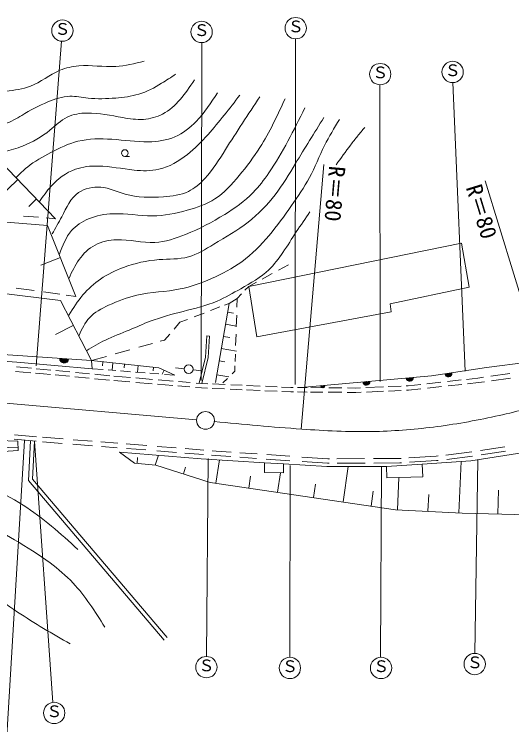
# Model space of a CAD drawing. Units: millimetres, scale not verified. Extents: x 40000 to 680000, y 20000 to 380000.
# Drawn here: x 446064 to 502014, y 239012 to 318883 of the extents above; entities that cross this region are included whole.
import ezdxf
from ezdxf.enums import TextEntityAlignment as Align

# ---------------------------------------------------------------- set-up
doc = ezdxf.new("R2010")
doc.units = ezdxf.units.MM
doc.header["$LTSCALE"] = 1000
for name, color, linetype, lineweight in [('M-BGD', 7, 'Continuous', 13), ('M-BMK', 2, 'Continuous', 13), ('M-BMK-SRVR', 3, 'Continuous', 13), ('M-STR-HTXT', 7, 'Continuous', 13)]:
    doc.layers.add(name, color=color, linetype=linetype, lineweight=lineweight)
doc.styles.add('ＭＳ ゴシック', font='')
doc.styles.get('ＭＳ ゴシック').set_extended_font_data('MS Gothic')

msp = doc.modelspace()

# ---------------------------------------------------------------- linework, layer by layer
at = {"layer": 'M-BGD'}
for p, q in [((458512, 302904), (459012, 302904)), ((444469, 302382), (450713, 295897)), ((442607, 296583), (446471, 300303)), ((447693, 297273), (448573, 298120)), ((449816, 295138), (422220, 297415)), ((448810, 296058), (447113, 296201)), ((450713, 295897), (449652, 295987)), ((452990, 287170), (449816, 295138)), ((472428, 288290), (496350, 293137)), ((496350, 293137), (497218, 288218)), ((449074, 290665), (451252, 291532)), ((475794, 290113), (476913, 290719)), ((473957, 289118), (475082, 289727)), ((472428, 288290), (473310, 288767)), ((451271, 286696), (441294, 287949)), ((446291, 288097), (448305, 287818)), ((449373, 287670), (451212, 287416)), ((472015, 287854), (472428, 288290)), ((473345, 282623), (472428, 288290)), ((497218, 288218), (488320, 286337)), ((451919, 287318), (452990, 287170)), ((471142, 286933), (470228, 286369)), ((471109, 285940), (471142, 286933)), ((471142, 286933), (471618, 287436)), ((454741, 279948), (451271, 286696)), ((469196, 285974), (468126, 285563)), ((468691, 277502), (470228, 286369)), ((470228, 286369), (469709, 286170)), ((488320, 286337), (488465, 285444)), ((467411, 285288), (466294, 284860)), ((470731, 285276), (470058, 285393)), ((488465, 285444), (473345, 282623)), ((465537, 284569), (464705, 284250)), ((471036, 283749), (471079, 285051)), ((450725, 282879), (452709, 283900)), ((464705, 284250), (464038, 283487)), ((471038, 283816), (469822, 284027)), ((463554, 282933), (462955, 282247)), ((470965, 281640), (471008, 282925)), ((462955, 282247), (462492, 282117)), ((467727, 282725), (467561, 280330)), ((467727, 282725), (468026, 282704)), ((468026, 282704), (467859, 280284)), ((470319, 282542), (469587, 282669)), ((459077, 281162), (457435, 280702)), ((461598, 281867), (460078, 281442)), ((471047, 281018), (469351, 281312)), ((454741, 279948), (442489, 280809)), ((456436, 280423), (454741, 279948)), ((470906, 279860), (470933, 280683)), ((446367, 279773), (439490, 280259)), ((454830, 279035), (446367, 279773)), ((454741, 279948), (462327, 279152)), ((454830, 279035), (454741, 279948)), ((455979, 279363), (456026, 279814)), ((457078, 278859), (457166, 279694)), ((458433, 279122), (458479, 279556)), ((467561, 280330), (466866, 277398)), ((467859, 280284), (467168, 277373)), ((469762, 279808), (469110, 279921)), ((499178, 279169), (506224, 280089)), ((447993, 279089), (446316, 279234)), ((449402, 278966), (448539, 279041)), ((450169, 278891), (449402, 278966)), ((452328, 278679), (450763, 278833)), ((456070, 278938), (454830, 279035)), ((457487, 278827), (456632, 278894)), ((459141, 278697), (458015, 278786)), ((459930, 278636), (460010, 279395)), ((461696, 278803), (461739, 279214)), ((462327, 279152), (464108, 278309)), ((462702, 278419), (462917, 278873)), ((465173, 279032), (464183, 279132)), ((466173, 278922), (467163, 278812)), ((470555, 278456), (470869, 278766)), ((470869, 278766), (470889, 279343)), ((492989, 278249), (499178, 279169)), ((447939, 278591), (446220, 278740)), ((449356, 278468), (448471, 278545)), ((450129, 278393), (449356, 278468)), ((452270, 278183), (450685, 278338)), ((454493, 277965), (452886, 278122)), ((454530, 278463), (452970, 278616)), ((456825, 278238), (455123, 278405)), ((459132, 278045), (457270, 278201)), ((460800, 278568), (459710, 278653)), ((461614, 277838), (459754, 277993)), ((462339, 278447), (461328, 278526)), ((464108, 278309), (462959, 278398)), ((470208, 278114), (468839, 278351)), ((478326, 276923), (492989, 278249)), ((498206, 277981), (496906, 277837)), ((498844, 278071), (498206, 277981)), ((501790, 278485), (499661, 278186)), ((501867, 277991), (499740, 277692)), ((456776, 277741), (455085, 277907)), ((459054, 277550), (457270, 277699)), ((461581, 277339), (459731, 277493)), ((463886, 277146), (462194, 277287)), ((463939, 277643), (462238, 277785)), ((465858, 277482), (464554, 277591)), ((467149, 277374), (466531, 277426)), ((467826, 277344), (467149, 277374)), ((469779, 277258), (468343, 277322)), ((469528, 277443), (470034, 277943)), ((471703, 277174), (470408, 277231)), ((491782, 277273), (490359, 277116)), ((494049, 277523), (492467, 277348)), ((496311, 277772), (494769, 277602)), ((496399, 277279), (494842, 277107)), ((498268, 277484), (497028, 277348)), ((498940, 277579), (498268, 277484)), ((465810, 276984), (464473, 277096)), ((467117, 276875), (466436, 276932)), ((467793, 276845), (467117, 276875)), ((469728, 276760), (468324, 276822)), ((471694, 276673), (470366, 276732)), ((473732, 276584), (472175, 276652)), ((473720, 277085), (472185, 277152)), ((475649, 276499), (474252, 276561)), ((475636, 277000), (474307, 277059)), ((477164, 276933), (476125, 276979)), ((477151, 276433), (476146, 276477)), ((477474, 276430), (477151, 276433)), ((477432, 276931), (477164, 276933)), ((479006, 276916), (477910, 276926)), ((479006, 276416), (477932, 276426)), ((480779, 276400), (479378, 276413)), ((480720, 276901), (479399, 276913)), ((482921, 276381), (481376, 276395)), ((482921, 276881), (481426, 276895)), ((484467, 276367), (483518, 276376)), ((484459, 276867), (483534, 276876)), ((485012, 276891), (484459, 276867)), ((485075, 276393), (484467, 276367)), ((487580, 276999), (485610, 276916)), ((487580, 276498), (485676, 276418)), ((489574, 277083), (488127, 277022)), ((489573, 276582), (488141, 276522)), ((490359, 277116), (490148, 277107)), ((490397, 276617), (490160, 276607)), ((491769, 276768), (490397, 276617)), ((494120, 277027), (492552, 276855)), ((448574, 271380), (446110, 271597)), ((446485, 270880), (440799, 271127)), ((448532, 270881), (446078, 271098)), ((446485, 270880), (446520, 269850)), ((447667, 266469), (447915, 270936)), ((448127, 266623), (448364, 270896)), ((451462, 270648), (449238, 270825)), ((451552, 271143), (449264, 271325)), ((454840, 270881), (452692, 271052)), ((457711, 270653), (455820, 270803)), ((446510, 270148), (441211, 270275)), ((454860, 270378), (452646, 270554)), ((457633, 270157), (455889, 270296)), ((460973, 270393), (458671, 270576)), ((460881, 269899), (458678, 270074)), ((464272, 270131), (462143, 270300)), ((467399, 269882), (465287, 270050)), ((501233, 270254), (498481, 269831)), ((446520, 269850), (440169, 269438)), ((459581, 268414), (457920, 269667)), ((457920, 269667), (467102, 268918)), ((462273, 269312), (461925, 268206)), ((464306, 269627), (462115, 269801)), ((467359, 269384), (465251, 269551)), ((468727, 269275), (468241, 269314)), ((468764, 269774), (468325, 269808)), ((470424, 269157), (468727, 269275)), ((470459, 269656), (468764, 269774)), ((473388, 269453), (471428, 269589)), ((477052, 269199), (474469, 269378)), ((493511, 269199), (490454, 269012)), ((493752, 269229), (493511, 269199)), ((497509, 269693), (494612, 269335)), ((497584, 269198), (494708, 268843)), ((497416, 268674), (505003, 269879)), ((501307, 269759), (498579, 269340)), ((461991, 268186), (459581, 268414)), ((459934, 269042), (459872, 268386)), ((467102, 268918), (474217, 268462)), ((469137, 268788), (468751, 266169)), ((473312, 268957), (471417, 269088)), ((474217, 268462), (474201, 267372)), ((476350, 268332), (474217, 268462)), ((477060, 268697), (474380, 268883)), ((481318, 268903), (478388, 269106)), ((481303, 268403), (478459, 268600)), ((481494, 268404), (481303, 268403)), ((481505, 268904), (481318, 268903)), ((485437, 268926), (482359, 268909)), ((485526, 268427), (482393, 268409)), ((489410, 268949), (486459, 268932)), ((489426, 268449), (486493, 268432)), ((489572, 268959), (489410, 268949)), ((489604, 268460), (489426, 268449)), ((493557, 268701), (490501, 268514)), ((491946, 268300), (497416, 268674)), ((493751, 268725), (493557, 268701)), ((496333, 268600), (496045, 262836)), ((468109, 266264), (461991, 268186)), ((465321, 267967), (465085, 267214)), ((476333, 267323), (476350, 268332)), ((476350, 268332), (481217, 268039)), ((481217, 268039), (487925, 268055)), ((483629, 268045), (483042, 264062)), ((491946, 268300), (487925, 268055)), ((487925, 268055), (487974, 266769)), ((491995, 266883), (491946, 268300)), ((472643, 266948), (472448, 265624)), ((474201, 267372), (476333, 267323)), ((475989, 267331), (475667, 265149)), ((487974, 266769), (491995, 266883)), ((489330, 266808), (489149, 263181)), ((462911, 248527), (447667, 266469)), ((463254, 248818), (448127, 266623)), ((488946, 263191), (468109, 266264)), ((479927, 266064), (479704, 264554)), ((486442, 265257), (486197, 263596)), ((500529, 265372), (500451, 262699)), ((492669, 264911), (492574, 263010)), ((496442, 262816), (488946, 263191)), ((513341, 262322), (496442, 262816))]:
    msp.add_line(p, q, dxfattribs=at)
for centre, radius in [((458512, 303279), 375), ((465675, 278986), 500)]:
    msp.add_circle(centre, radius, dxfattribs=at)
for centre, radius, start, end in [((451678, 280164), 500, 175.98338, 355.98338), ((451678, 280164), 500, 175.98338, 355.98338), ((451678, 280164), 450, 175.98338, 355.98338), ((451678, 280164), 400, 175.98338, 355.98338), ((451678, 280164), 350, 175.98338, 355.98338), ((451678, 280164), 300, 175.98338, 355.98338), ((451678, 280164), 250, 175.98338, 355.98338), ((451678, 280164), 200, 175.98338, 355.98338), ((451678, 280164), 150, 175.98338, 355.98338), ((451678, 280164), 100, 175.98338, 355.98338), ((451678, 280164), 50, 175.98338, 355.98338), ((490545, 278028), 400, 185.16754, 5.16754), ((490545, 278028), 400, 185.16754, 5.16754), ((490545, 278028), 350, 185.16754, 5.16754), ((490545, 278028), 300, 185.16754, 5.16754), ((490545, 278028), 250, 185.16754, 5.16754), ((490545, 278028), 200, 185.16754, 5.16754), ((490545, 278028), 150, 185.16754, 5.16754), ((490545, 278028), 100, 185.16754, 5.16754), ((490545, 278028), 50, 185.16754, 5.16754), ((494887, 278506), 400, 187.72146, 7.72146), ((494887, 278506), 400, 187.72146, 7.72146), ((494887, 278506), 350, 187.72146, 7.72146), ((494887, 278506), 300, 187.72146, 7.72146), ((494887, 278506), 250, 187.72146, 7.72146), ((494887, 278506), 200, 187.72146, 7.72146), ((494887, 278506), 150, 187.72146, 7.72146), ((494887, 278506), 100, 187.72146, 7.72146), ((494887, 278506), 50, 187.72146, 7.72146), ((480770, 277144), 250, 185.16754, 5.16754), ((480770, 277144), 200, 185.16754, 5.16754), ((480770, 277144), 150, 185.16754, 5.16754), ((480770, 277144), 100, 185.16754, 5.16754), ((485657, 277586), 400, 185.16754, 5.16754), ((485657, 277586), 400, 185.16754, 5.16754), ((485657, 277586), 350, 185.16754, 5.16754), ((485657, 277586), 300, 185.16754, 5.16754), ((485657, 277586), 250, 185.16754, 5.16754), ((485657, 277586), 200, 185.16754, 5.16754), ((485657, 277586), 150, 185.16754, 5.16754), ((485657, 277586), 100, 185.16754, 5.16754), ((485657, 277586), 50, 185.16754, 5.16754), ((480770, 277144), 50, 185.16754, 5.16754)]:
    msp.add_arc(centre, radius, start, end, dxfattribs=at)
for points, knots in [([(460680, 313588), (459617, 313333), (458554, 313078), (457479, 313019), (456104, 312943), (454709, 313189), (453322, 313077), (452592, 313018), (451865, 312860), (451192, 312576), (450037, 312087), (449045, 311225), (447892, 310780), (447030, 310447), (446078, 310347), (445135, 310237), (442952, 309981), (440817, 309667), (438661, 309610), (436748, 309560), (434819, 309712), (432897, 309861), (431344, 309981), (429795, 310098), (428260, 310320), (426146, 310625), (424057, 311127), (421994, 311698), (420860, 312013), (419734, 312348), (418611, 312701), (417643, 313005), (416678, 313323), (415687, 313536), (414659, 313757), (413605, 313866), (412554, 313912), (410732, 313993), (408921, 313887), (407082, 313871), (405717, 313858), (404337, 313895), (403031, 313578), (402181, 313372), (401363, 313017), (400524, 312743), (399601, 312441), (398653, 312237), (397684, 312116), (396612, 311982), (395514, 311950), (394468, 312158), (393385, 312373), (392359, 312846), (391335, 313286), (390407, 313684), (389480, 314056), (388536, 314414), (387730, 314719), (386912, 315015), (386072, 315165), (384655, 315420), (383178, 315262), (381728, 314998), (380563, 314786), (379415, 314506), (378261, 314581), (377537, 314627), (376811, 314814), (376131, 315082), (374123, 315873), (372516, 317378), (370909, 318883)], [0, 0, 0, 0, 1, 1, 1, 2, 2, 2, 3, 3, 3, 4, 4, 4, 5, 5, 5, 6, 6, 6, 7, 7, 7, 8, 8, 8, 9, 9, 9, 10, 10, 10, 11, 11, 11, 12, 12, 12, 13, 13, 13, 14, 14, 14, 15, 15, 15, 16, 16, 16, 17, 17, 17, 18, 18, 18, 19, 19, 19, 20, 20, 20, 21, 21, 21, 22, 22, 22, 23, 23, 23, 24, 24, 24, 24]), ([(464203, 312141), (463690, 311793), (463176, 311444), (462644, 311119), (461830, 310621), (460971, 310177), (460063, 309901), (459230, 309648), (458356, 309535), (457482, 309463), (456442, 309377), (455403, 309347), (454365, 309463), (453682, 309539), (452999, 309679), (452320, 309658), (451473, 309632), (450632, 309356), (449836, 309025), (448815, 308599), (447869, 308080), (446914, 307515), (446314, 307159), (445710, 306785), (445064, 306590), (444098, 306297), (443035, 306403), (441973, 306509)], [0, 0, 0, 0, 1, 1, 1, 2, 2, 2, 3, 3, 3, 4, 4, 4, 5, 5, 5, 6, 6, 6, 7, 7, 7, 8, 8, 8, 9, 9, 9, 9]), ([(444940, 303406), (445639, 303601), (446337, 303797), (447011, 304058), (448111, 304485), (449145, 305087), (450074, 305845), (450715, 306369), (451306, 306968), (452031, 307320), (452699, 307644), (453480, 307759), (454243, 307774), (455616, 307799), (456933, 307500), (458271, 307263), (459040, 307127), (459816, 307011), (460597, 307065), (461344, 307116), (462096, 307322), (462752, 307660), (464290, 308453), (465308, 309971), (466326, 311489)], [0, 0, 0, 0, 1, 1, 1, 2, 2, 2, 3, 3, 3, 4, 4, 4, 5, 5, 5, 6, 6, 6, 7, 7, 7, 8, 8, 8, 8]), ([(468935, 310043), (468198, 308924), (467461, 307806), (466524, 306838), (465837, 306127), (465041, 305497), (464142, 305108), (463208, 304703), (462162, 304557), (461135, 304540), (459762, 304518), (458422, 304728), (457051, 304824), (455767, 304913), (454457, 304902), (453222, 304597), (452166, 304336), (451166, 303859), (450187, 303349), (449260, 302866), (448354, 302352), (447550, 301704), (447103, 301344), (446688, 300942), (446273, 300541)], [0, 0, 0, 0, 1, 1, 1, 2, 2, 2, 3, 3, 3, 4, 4, 4, 5, 5, 5, 6, 6, 6, 7, 7, 7, 8, 8, 8, 8]), ([(448911, 297818), (449320, 298413), (449728, 299008), (450216, 299548), (450963, 300376), (451894, 301075), (452938, 301449), (453758, 301742), (454647, 301834), (455520, 301817), (456875, 301791), (458191, 301502), (459547, 301364), (460478, 301269), (461428, 301245), (462327, 301449), (463495, 301714), (464576, 302363), (465532, 303122), (466385, 303800), (467139, 304565), (467858, 305363), (469122, 306768), (470277, 308278), (471431, 309787)], [0, 0, 0, 0, 1, 1, 1, 2, 2, 2, 3, 3, 3, 4, 4, 4, 5, 5, 5, 6, 6, 6, 7, 7, 7, 8, 8, 8, 8]), ([(473672, 309589), (472371, 307622), (471071, 305656), (469815, 303661), (469103, 302531), (468406, 301392), (467489, 300399), (466953, 299819), (466341, 299288), (465645, 298953), (464793, 298542), (463813, 298423), (462837, 298357), (461377, 298259), (459925, 298280), (458554, 298669), (457643, 298928), (456767, 299349), (455803, 299435), (454937, 299512), (453999, 299318), (453307, 298839), (452412, 298220), (451929, 297123), (451407, 296116), (451059, 295447), (450694, 294817), (450329, 294188)], [0, 0, 0, 0, 1, 1, 1, 2, 2, 2, 3, 3, 3, 4, 4, 4, 5, 5, 5, 6, 6, 6, 7, 7, 7, 8, 8, 8, 9, 9, 9, 9]), ([(451140, 291896), (451501, 292859), (451862, 293821), (452515, 294561), (453018, 295131), (453695, 295569), (454414, 295876), (455297, 296252), (456244, 296429), (457190, 296460), (458671, 296509), (460151, 296203), (461622, 296217), (462930, 296229), (464231, 296496), (465518, 296850), (466614, 297152), (467700, 297517), (468634, 298116), (469687, 298790), (470548, 299760), (471362, 300746), (472206, 301769), (472999, 302810), (473699, 303911), (474792, 305630), (475658, 307498), (476524, 309366)], [0, 0, 0, 0, 1, 1, 1, 2, 2, 2, 3, 3, 3, 4, 4, 4, 5, 5, 5, 6, 6, 6, 7, 7, 7, 8, 8, 8, 9, 9, 9, 9]), ([(452229, 289224), (452567, 289936), (452905, 290649), (453364, 291295), (453837, 291959), (454438, 292554), (455151, 292940), (455888, 293339), (456743, 293514), (457590, 293535), (459039, 293571), (460462, 293154), (461873, 293223), (463048, 293281), (464215, 293675), (465333, 294131), (466876, 294760), (468327, 295505), (469729, 296372), (470879, 297082), (471995, 297875), (472935, 298839), (473591, 299513), (474161, 300271), (474693, 301052), (476264, 303354), (477506, 305848), (478749, 308341)], [0, 0, 0, 0, 1, 1, 1, 2, 2, 2, 3, 3, 3, 4, 4, 4, 5, 5, 5, 6, 6, 6, 7, 7, 7, 8, 8, 8, 9, 9, 9, 9]), ([(480876, 307263), (479811, 305547), (478746, 303831), (477700, 302101), (476974, 300902), (476258, 299696), (475402, 298584), (474523, 297443), (473498, 296401), (472367, 295521), (471163, 294583), (469840, 293830), (468510, 293025), (467585, 292465), (466656, 291880), (465645, 291607), (464600, 291324), (463466, 291375), (462355, 291295), (460979, 291195), (459638, 290892), (458356, 290415), (457450, 290079), (456574, 289655), (455775, 289111), (455037, 288608), (454366, 288003), (453789, 287324), (453192, 286620), (452696, 285837), (452201, 285055)], [0, 0, 0, 0, 1, 1, 1, 2, 2, 2, 3, 3, 3, 4, 4, 4, 5, 5, 5, 6, 6, 6, 7, 7, 7, 8, 8, 8, 9, 9, 9, 10, 10, 10, 10]), ([(453364, 282786), (453691, 283503), (454018, 284220), (454527, 284771), (455094, 285386), (455888, 285795), (456682, 286161), (457727, 286642), (458772, 287048), (459859, 287295), (461448, 287656), (463128, 287677), (464738, 288005), (465947, 288251), (467117, 288670), (468255, 289167), (469451, 289691), (470612, 290300), (471658, 291068), (472800, 291905), (473805, 292931), (474721, 294018), (475624, 295089), (476440, 296220), (477246, 297364), (477964, 298385), (478674, 299415), (479259, 300513), (479884, 301682), (480368, 302927), (480961, 304115), (481466, 305126), (482050, 306095), (482635, 307065)], [0, 0, 0, 0, 1, 1, 1, 2, 2, 2, 3, 3, 3, 4, 4, 4, 5, 5, 5, 6, 6, 6, 7, 7, 7, 8, 8, 8, 9, 9, 9, 10, 10, 10, 11, 11, 11, 11]), ([(485471, 306157), (485204, 305837), (484938, 305517), (484677, 305193), (484407, 304857), (484143, 304515), (483883, 304172), (483332, 303443), (482799, 302701), (482266, 301959)], [0, 0, 0, 0, 1, 1, 1, 2, 2, 2, 3, 3, 3, 3]), ([(479316, 296655), (478799, 295912), (478281, 295169), (477785, 294415), (477282, 293651), (476800, 292876), (476281, 292117), (475805, 291420), (475297, 290737), (474693, 290160), (473783, 289291), (472656, 288664), (471545, 288033), (470665, 287534), (469796, 287033), (468879, 286643), (467666, 286128), (466368, 285808), (465078, 285480), (463819, 285161), (462567, 284834), (461362, 284374), (460568, 284071), (459795, 283710), (459008, 283381), (458108, 283005), (457189, 282670), (456314, 282247), (455595, 281899), (454905, 281492), (454215, 281084)], [0, 0, 0, 0, 1, 1, 1, 2, 2, 2, 3, 3, 3, 4, 4, 4, 5, 5, 5, 6, 6, 6, 7, 7, 7, 8, 8, 8, 9, 9, 9, 10, 10, 10, 10]), ([(453231, 258713), (451258, 260497), (449284, 262281), (447061, 263697), (445794, 264505), (444445, 265193), (443088, 265858), (441772, 266504), (440448, 267128), (439079, 267636), (438092, 268002), (437081, 268308), (436082, 268647), (435124, 268971), (434176, 269326), (433229, 269680)], [0, 0, 0, 0, 1, 1, 1, 2, 2, 2, 3, 3, 3, 4, 4, 4, 5, 5, 5, 5]), ([(426794, 267809), (427768, 267394), (428742, 266979), (429722, 266574), (431588, 265804), (433471, 265074), (435358, 264355), (436703, 263842), (438050, 263335), (439409, 262855), (440415, 262500), (441429, 262160), (442407, 261739), (443686, 261189), (444904, 260501), (446108, 259793), (447475, 258988), (448823, 258158), (450095, 257209), (451015, 256523), (451895, 255775), (452679, 254944), (454071, 253470), (455161, 251735), (456252, 250000)], [0, 0, 0, 0, 1, 1, 1, 2, 2, 2, 3, 3, 3, 4, 4, 4, 5, 5, 5, 6, 6, 6, 7, 7, 7, 8, 8, 8, 8]), ([(425085, 264258), (425751, 264064), (426416, 263870), (427068, 263637), (427953, 263320), (428813, 262931), (429662, 262523), (430722, 262014), (431766, 261475), (432793, 260906), (435034, 259665), (437197, 258277), (439299, 256811), (440548, 255940), (441775, 255041), (443003, 254141), (444140, 253307), (445278, 252471), (446448, 251686), (448357, 250405), (450352, 249258), (452348, 248111)], [0, 0, 0, 0, 1, 1, 1, 2, 2, 2, 3, 3, 3, 4, 4, 4, 5, 5, 5, 6, 6, 6, 7, 7, 7, 7])]:
    msp.add_open_spline(points, degree=3, knots=knots, dxfattribs=at)
at = {"layer": 'M-BMK'}
msp.add_line((368948, 281759), (466572, 273304), dxfattribs=at)
msp.add_open_spline([(468557, 273091), (471832, 272783), (475107, 272475), (478390, 272245), (481011, 272062), (483638, 271928), (486264, 271972), (488582, 272011), (490899, 272189), (493201, 272479), (495544, 272774), (497872, 273185), (500178, 273687), (502337, 274157), (504477, 274707), (506609, 275285), (511109, 276506), (515571, 277855), (520034, 279205)], degree=3, knots=[0, 0, 0, 0, 1, 1, 1, 2, 2, 2, 3, 3, 3, 4, 4, 4, 5, 5, 5, 6, 6, 6, 6], dxfattribs=at)
at = {"layer": 'M-BMK-SRVR'}
msp.add_circle((467574, 273223), 1000, dxfattribs=at)
at = {"layer": 'M-STR-HTXT'}
for p, q in [((448541, 279376), (451389, 315839)), ((467146, 315695), (467068, 277713)), ((477705, 316115), (477652, 277244)), ((487188, 310945), (487215, 277602)), ((495370, 311190), (496785, 278763)), ((478342, 272257), (480885, 301973)), ((506626, 275298), (499009, 300152)), ((447208, 270962), (444924, 232725)), ((450426, 241531), (448337, 270903)), ((467677, 246690), (467867, 268948)), ((497875, 247032), (498200, 268811)), ((477046, 246636), (477100, 268149)), ((487242, 246600), (487353, 268038))]:
    msp.add_line(p, q, dxfattribs=at)
for centre in [(451482, 317035), (467130, 316895), (477717, 317314), (487217, 312145), (495356, 312390), (497846, 245833), (467673, 245490), (477060, 245403), (487320, 245403), (450558, 240338)]:
    msp.add_circle(centre, 1200, dxfattribs=at)

# ---------------------------------------------------------------- texts
at = {"layer": 'M-STR-HTXT', "style": 'ＭＳ ゴシック'}
for p in [(450592, 316174), (476827, 316453), (466240, 316034), (494466, 311528), (486327, 311284), (466783, 244629), (476170, 244542), (486430, 244542), (496956, 244971), (449668, 239477)]:
    msp.add_text('Ｓ', height=1320, dxfattribs=at).set_placement(p, align=Align.BOTTOM_LEFT)
for rotation, p in [(265.11, (480940, 301938)), (287.04, (496309, 299252))]:
    msp.add_text('R＝80', height=1833, rotation=rotation, dxfattribs=at).set_placement(p, align=Align.BOTTOM_LEFT)

doc.saveas('drawing.dxf')
